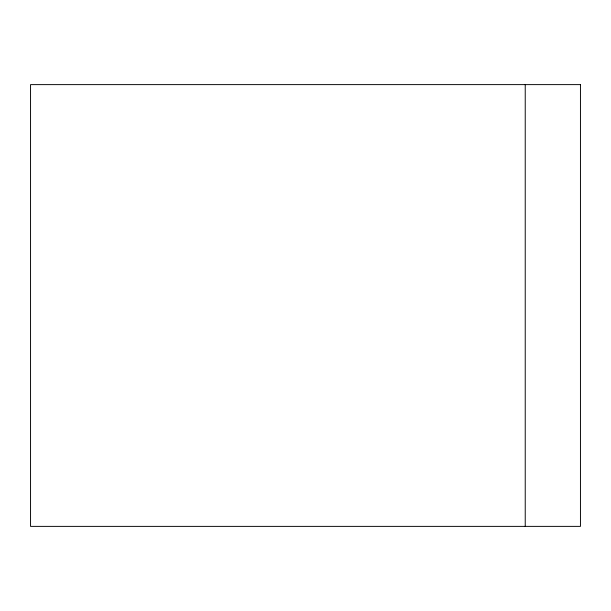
<?xml version="1.0" encoding="UTF-8"?>
<svg xmlns="http://www.w3.org/2000/svg" width="611" height="611" viewBox="0 0 611 611"><rect width="100%" height="100%" fill="white"/><g stroke="black" fill="none" stroke-linecap="round" stroke-linejoin="round"><path stroke-width="0.92" d="M525.231 84.624L525.231 526.384M580.45 84.616L30.55 84.624L30.55 526.384L580.45 526.377L580.45 84.616"/></g></svg>
